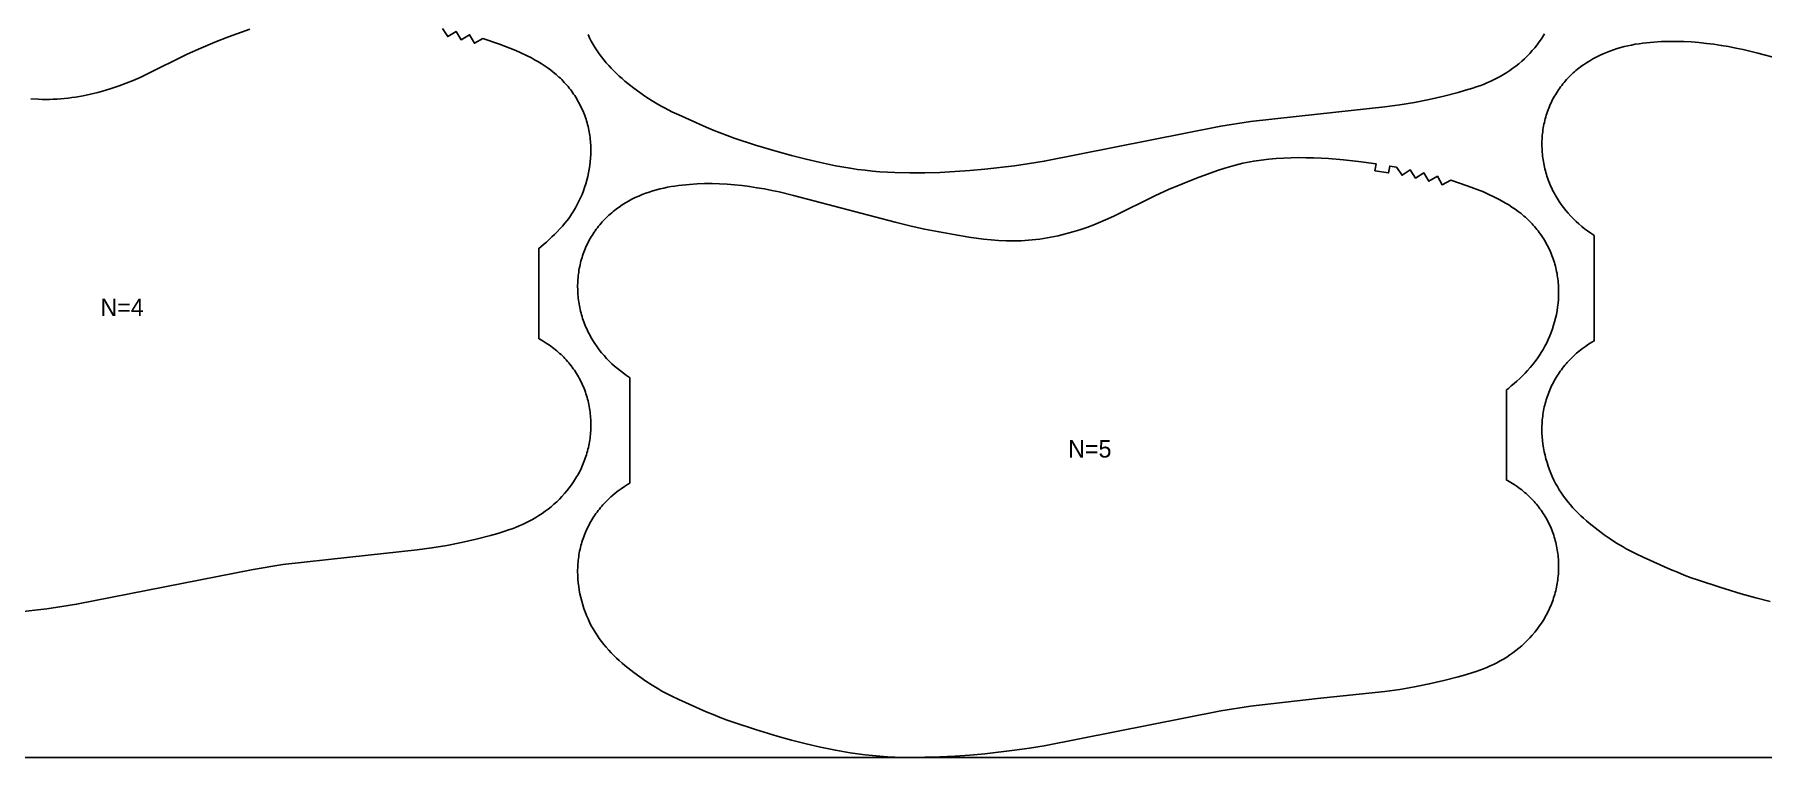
# Model space of a CAD drawing. Header units: inches. Extents: x 0 to 1948, y 0 to 1049.
# Drawn here: x 954.1 to 1450.8, y 0 to 207.8 of the extents above; entities that cross this region are included whole.
import ezdxf

# ---------------------------------------------------------------- set-up
doc = ezdxf.new("R2010")
doc.units = ezdxf.units.IN

msp = doc.modelspace()

# ---------------------------------------------------------------- linework, layer by layer
at = {"layer": '1'}
for points in [[(0, 0), (1947.5095, 0), (1947.5095, 1048.7909), (0, 1048.7909), (0, 0)], [(1370.5926, 162.573), (1375.1179, 160.3842), (1376.0188, 159.8874), (1376.9537, 159.3466), (1377.8762, 158.7847), (1378.7842, 158.2003), (1379.6756, 157.5922), (1380.5484, 156.959), (1381.4003, 156.2995), (1382.2293, 155.6124), (1382.6346, 155.258), (1383.0333, 154.8963), (1383.4253, 154.5271), (1383.8103, 154.1505), (1384.1883, 153.7666), (1384.5592, 153.3756), (1384.9227, 152.9777), (1385.2788, 152.573), (1385.6273, 152.1616), (1385.9681, 151.7437), (1386.301, 151.3195), (1386.626, 150.8891), (1386.9429, 150.4526), (1387.2516, 150.0103), (1387.5519, 149.5621), (1387.8437, 149.1085), (1388.1268, 148.6493), (1388.4012, 148.1849), (1388.6667, 147.7153), (1388.9233, 147.2408), (1389.1707, 146.7615), (1389.4091, 146.2776), (1389.6382, 145.7892), (1389.8579, 145.2967), (1390.0683, 144.8001), (1390.2692, 144.2996), (1390.4605, 143.7955), (1390.6422, 143.2878), (1390.8141, 142.7768), (1390.9762, 142.2627), (1391.1284, 141.7457), (1391.2706, 141.2258), (1391.4027, 140.7034), (1391.5246, 140.1785), (1391.6363, 139.6514), (1391.7379, 139.1223), (1391.8293, 138.5913), (1391.9107, 138.0587), (1391.9821, 137.5245), (1392.0437, 136.9891), (1392.0954, 136.4526), (1392.1374, 135.9151), (1392.1698, 135.3769), (1392.1925, 134.8381), (1392.2058, 134.2989), (1392.2095, 133.7596), (1392.189, 132.6811), (1392.1316, 131.6041), (1392.0379, 130.53), (1391.9084, 129.4598), (1391.7438, 128.3944), (1391.5446, 127.3349), (1391.3114, 126.282), (1391.0448, 125.2368), (1390.7454, 124.2002), (1390.4138, 123.1732), (1390.0504, 122.1566), (1389.6555, 121.1519), (1389.229, 120.1604), (1388.7711, 119.1835), (1388.2819, 118.2224), (1387.7614, 117.2786), (1387.2096, 116.3534), (1386.6267, 115.4482), (1386.013, 114.564), (1385.3702, 113.7005), (1384.7004, 112.8572), (1384.0055, 112.0335), (1383.2876, 111.2288), (1382.5487, 110.4424), (1381.7908, 109.6738), (1381.0158, 108.9225), (1380.2257, 108.1877), (1379.4214, 107.4691), (1378.6035, 106.7662), (1377.7729, 106.0784), (1377.2095, 105.6361), (1377.2095, 79.7343), (1377.5443, 79.5545), (1378.4772, 79.0127), (1379.3912, 78.4396), (1380.2847, 77.8353), (1380.7234, 77.5216), (1381.1563, 77.2002), (1381.5833, 76.8711), (1382.0043, 76.5343), (1382.419, 76.1898), (1382.8272, 75.8378), (1383.2287, 75.4781), (1383.6233, 75.1109), (1384.0109, 74.7361), (1384.3913, 74.3539), (1384.7643, 73.9645), (1385.1297, 73.5679), (1385.4874, 73.1643), (1385.8372, 72.754), (1386.1791, 72.3369), (1386.5127, 71.9133), (1386.838, 71.4833), (1387.1548, 71.047), (1387.4629, 70.6047), (1387.7622, 70.1563), (1388.0525, 69.7022), (1388.3337, 69.2424), (1388.6056, 68.777), (1388.868, 68.3063), (1389.1208, 67.8303), (1389.364, 67.3493), (1389.5974, 66.8635), (1389.8211, 66.3731), (1390.0351, 65.8783), (1390.2392, 65.3793), (1390.4334, 64.8764), (1390.6177, 64.3697), (1390.7921, 63.8594), (1390.9566, 63.3458), (1391.1109, 62.8292), (1391.2553, 62.3096), (1391.3895, 61.7873), (1391.5136, 61.2625), (1391.6275, 60.7355), (1391.7311, 60.2064), (1391.8246, 59.6755), (1391.9078, 59.1429), (1391.9808, 58.6088), (1392.0436, 58.0735), (1392.0964, 57.537), (1392.139, 56.9996), (1392.1716, 56.4615), (1392.1942, 55.9228), (1392.2068, 55.3838), (1392.2095, 54.8445), (1392.2023, 54.3053), (1392.1853, 53.7662), (1392.1584, 53.2275), (1392.1217, 52.6894), (1392.0753, 52.1519), (1392.0192, 51.6154), (1391.9533, 51.08), (1391.8779, 50.5459), (1391.7927, 50.0132), (1391.698, 49.4822), (1391.5937, 48.953), (1391.4798, 48.4259), (1391.3563, 47.9009), (1391.2233, 47.3784), (1391.0808, 46.8584), (1390.9288, 46.3412), (1390.7673, 45.827), (1390.5964, 45.3159), (1390.416, 44.8081), (1390.2262, 44.3038), (1390.027, 43.8032), (1389.8184, 43.3065), (1389.6005, 42.8138), (1389.3734, 42.3253), (1389.1373, 41.841), (1388.8923, 41.3611), (1388.6386, 40.8856), (1388.3764, 40.4147), (1388.1058, 39.9485), (1387.827, 39.487), (1387.2454, 38.5786), (1386.6329, 37.6904), (1385.9909, 36.8231), (1385.3206, 35.9776), (1384.6233, 35.1545), (1383.9, 34.3545), (1383.1514, 33.5782), (1382.3787, 32.8262), (1381.5825, 32.099), (1380.7638, 31.3972), (1379.9236, 30.7215), (1379.0626, 30.0724), (1378.1819, 29.4503), (1377.2824, 28.8555), (1376.3655, 28.2878), (1375.4321, 27.7473), (1374.4835, 27.2339), (1373.5208, 26.7476), (1372.5451, 26.2885), (1371.5576, 25.8564), (1370.5594, 25.4511), (1369.5516, 25.0703), (1368.5355, 24.7114), (1367.5122, 24.372), (1365.4485, 23.7413), (1363.3701, 23.1578), (1359.1928, 22.0787), (1354.9904, 21.1122), (1350.7608, 20.2654), (1346.507, 19.55), (1342.2338, 18.9676), (1322.9311, 16.9258), (1303.6401, 14.7772), (1295.1243, 13.3989), (1244.3472, 3.3564), (1240.0884, 2.6736), (1235.8171, 2.069), (1227.2504, 1.0531), (1222.954, 0.6713), (1218.6506, 0.3771), (1214.3425, 0.1652), (1210.0309, 0.0366), (1205.717, 0), (1201.4048, 0.0878), (1199.2506, 0.1898), (1197.0989, 0.3336), (1194.9506, 0.5203), (1192.8065, 0.7509), (1190.6676, 1.0258), (1188.5342, 1.3421), (1184.2849, 2.0851), (1180.0598, 2.953), (1175.8574, 3.9252), (1171.6762, 4.9855), (1167.5181, 6.1316), (1161.3264, 8.0113), (1155.1753, 10.0201), (1153.1432, 10.7418), (1151.1264, 11.5029), (1149.1276, 12.309), (1147.1429, 13.1509), (1139.2595, 16.6648), (1137.313, 17.5926), (1135.3934, 18.5718), (1134.4464, 19.0857), (1133.5085, 19.6163), (1131.66, 20.7255), (1129.8478, 21.8947), (1128.0719, 23.1194), (1126.3332, 24.3965), (1124.6366, 25.7285), (1123.806, 26.4163), (1122.9882, 27.1192), (1122.1838, 27.8378), (1121.3937, 28.5726), (1120.6188, 29.3239), (1119.8608, 30.0925), (1119.1219, 30.8789), (1118.404, 31.6836), (1117.7091, 32.5073), (1117.0393, 33.3506), (1116.3966, 34.2141), (1115.7829, 35.0983), (1115.1999, 36.0035), (1114.6482, 36.9287), (1114.1276, 37.8725), (1113.6384, 38.8336), (1113.1805, 39.8105), (1112.7541, 40.8021), (1112.3591, 41.8068), (1111.9958, 42.8233), (1111.6641, 43.8503), (1111.3647, 44.8869), (1111.0981, 45.9321), (1110.8649, 46.985), (1110.6657, 48.0445), (1110.5011, 49.1099), (1110.3716, 50.1801), (1110.2779, 51.2542), (1110.2205, 52.3312), (1110.2, 53.4097), (1110.2038, 53.949), (1110.217, 54.4882), (1110.2398, 55.027), (1110.2721, 55.5652), (1110.3141, 56.1027), (1110.3658, 56.6392), (1110.4274, 57.1746), (1110.4988, 57.7088), (1110.5802, 58.2414), (1110.6717, 58.7724), (1110.7732, 59.3015), (1110.8849, 59.8286), (1111.0069, 60.3535), (1111.139, 60.8759), (1111.2812, 61.3958), (1111.4333, 61.9128), (1111.5954, 62.4269), (1111.7674, 62.9379), (1111.949, 63.4456), (1112.1403, 63.9497), (1112.3412, 64.4502), (1112.5516, 64.9468), (1112.7714, 65.4393), (1113.0005, 65.9277), (1113.2388, 66.4116), (1113.4863, 66.8909), (1113.7428, 67.3654), (1114.0083, 67.835), (1114.2827, 68.2994), (1114.5659, 68.7586), (1114.8577, 69.2123), (1115.158, 69.6604), (1115.4666, 70.1027), (1115.7835, 70.5392), (1116.1085, 70.9696), (1116.4415, 71.3938), (1116.7823, 71.8117), (1117.1308, 72.2231), (1117.4868, 72.6278), (1117.8504, 73.0257), (1118.2212, 73.4167), (1118.5992, 73.8006), (1118.9843, 74.1772), (1119.3762, 74.5464), (1119.775, 74.9081), (1120.1802, 75.2625), (1121.0092, 75.9496), (1121.8612, 76.6091), (1122.7339, 77.2423), (1123.6253, 77.8504), (1124.5334, 78.4348), (1125.2, 78.8409), (1125.2, 109.1602), (1125.1271, 109.2054), (1124.2277, 109.8002), (1123.3469, 110.4223), (1122.486, 111.0714), (1121.6457, 111.7471), (1120.8271, 112.4489), (1120.0309, 113.1761), (1119.2581, 113.9281), (1118.5096, 114.7044), (1117.7862, 115.5044), (1117.0889, 116.3275), (1116.4186, 117.173), (1115.7766, 118.0403), (1115.1641, 118.9285), (1114.5825, 119.8369), (1114.3037, 120.2984), (1114.0331, 120.7646), (1113.7709, 121.2355), (1113.5172, 121.711), (1113.2722, 122.1909), (1113.0361, 122.6752), (1112.809, 123.1637), (1112.5911, 123.6564), (1112.3825, 124.1531), (1112.1833, 124.6537), (1111.9935, 125.158), (1111.8132, 125.6658), (1111.6422, 126.1769), (1111.4807, 126.6911), (1111.3287, 127.2083), (1111.1862, 127.7283), (1111.0532, 128.2508), (1110.9297, 128.7758), (1110.8158, 129.3029), (1110.7115, 129.8321), (1110.6168, 130.3631), (1110.5317, 130.8958), (1110.4562, 131.4299), (1110.3904, 131.9653), (1110.3342, 132.5018), (1110.2878, 133.0393), (1110.2511, 133.5774), (1110.2243, 134.1161), (1110.2072, 134.6552), (1110.2, 135.1944), (1110.2027, 135.7337), (1110.2153, 136.2727), (1110.2379, 136.8114), (1110.2705, 137.3495), (1110.3132, 137.8869), (1110.3659, 138.4234), (1110.4288, 138.9587), (1110.5018, 139.4928), (1110.585, 140.0254), (1110.6784, 140.5563), (1110.7821, 141.0854), (1110.896, 141.6124), (1111.02, 142.1372), (1111.1543, 142.6595), (1111.2986, 143.1791), (1111.453, 143.6957), (1111.6174, 144.2093), (1111.7918, 144.7196), (1111.9761, 145.2263), (1112.1704, 145.7292), (1112.3745, 146.2282), (1112.5884, 146.723), (1112.8121, 147.2134), (1113.0456, 147.6992), (1113.2887, 148.1802), (1113.5415, 148.6562), (1113.8039, 149.1269), (1114.0758, 149.5923), (1114.357, 150.0521), (1114.6473, 150.5062), (1114.9466, 150.9546), (1115.2547, 151.3969), (1115.5715, 151.8332), (1115.8968, 152.2632), (1116.2305, 152.6868), (1116.5723, 153.1039), (1116.9221, 153.5142), (1117.2799, 153.9178), (1117.6453, 154.3144), (1118.0183, 154.7038), (1118.3986, 155.086), (1118.7862, 155.4608), (1119.1808, 155.828), (1119.5824, 156.1877), (1119.9906, 156.5397), (1120.4052, 156.8842), (1120.8262, 157.221), (1121.2532, 157.5501), (1121.6862, 157.8715), (1122.1248, 158.1852), (1123.0184, 158.7895), (1123.9324, 159.3626), (1124.8652, 159.9044), (1125.8154, 160.4148), (1126.7813, 160.8936), (1127.7618, 161.3413), (1128.7556, 161.7585), (1129.7616, 162.1457), (1130.7787, 162.5033), (1131.8056, 162.8321), (1132.8412, 163.1325), (1133.8843, 163.4051), (1134.9338, 163.6506), (1135.989, 163.8701), (1137.0492, 164.065), (1138.1136, 164.2366), (1139.1818, 164.3862), (1140.253, 164.5153), (1142.4016, 164.7169), (1144.5549, 164.8504), (1146.7105, 164.9189), (1148.8669, 164.9236), (1151.0222, 164.8659), (1153.1751, 164.7477), (1155.3245, 164.5731), (1157.4696, 164.3469), (1159.6097, 164.0738), (1161.7437, 163.7575), (1163.8707, 163.3981), (1165.9894, 162.9948), (1168.0987, 162.5465), (1172.2897, 161.5291), (1201.4833, 153.8154), (1205.6787, 152.8125), (1209.8913, 151.8841), (1214.1207, 151.0363), (1218.3648, 150.2667), (1222.6225, 149.5787), (1226.898, 149.0074), (1229.0437, 148.7799), (1231.1939, 148.6042), (1233.3472, 148.4921), (1234.4246, 148.4635), (1235.5023, 148.4553), (1236.58, 148.4687), (1237.6575, 148.5035), (1238.7342, 148.5595), (1239.8098, 148.6362), (1240.8839, 148.7334), (1241.9561, 148.8507), (1243.0258, 148.9877), (1244.0929, 149.1441), (1246.2173, 149.5135), (1248.328, 149.9548), (1250.4239, 150.4636), (1252.504, 151.0355), (1254.567, 151.667), (1256.6105, 152.3581), (1258.6321, 153.1094), (1260.6292, 153.9217), (1262.6008, 154.7931), (1264.5515, 155.7117), (1276.1453, 161.4622), (1280.0761, 163.2379), (1284.0545, 164.9054), (1288.0695, 166.4801), (1294.1571, 168.6761), (1296.207, 169.3484), (1298.2718, 169.9689), (1299.3107, 170.2548), (1300.3546, 170.522), (1301.4036, 170.769), (1302.4574, 170.9958), (1303.5155, 171.2031), (1304.5774, 171.3914), (1306.7107, 171.7131), (1308.8533, 171.9653), (1311.0018, 172.1528), (1313.1544, 172.2818), (1315.3097, 172.359), (1317.4664, 172.3909), (1319.6233, 172.3831), (1321.7795, 172.3365), (1323.9345, 172.2508), (1326.0873, 172.1258), (1330.3852, 171.7634), (1334.6721, 171.2814), (1339.7047, 170.6013), (1339.4135, 168.6226), (1343.3257, 168.0076), (1343.6561, 169.9801), (1345.6268, 169.639), (1347.2174, 167.3108), (1349.5553, 168.8861), (1351.0804, 166.5166), (1353.461, 168.0239), (1354.9138, 165.6096), (1357.3388, 167.0445), (1358.7198, 164.588), (1361.1865, 165.9506), (1365.9144, 164.3309), (1370.5926, 162.573)]]:
    msp.add_lwpolyline(points, close=True, dxfattribs=at)
for points in [[(1071.3553, 209.5511), (1072.8804, 207.1816), (1075.261, 208.6889), (1076.7138, 206.2746), (1079.1388, 207.7095), (1080.5198, 205.253), (1082.9865, 206.6156), (1087.7144, 204.9959), (1092.3926, 203.238), (1092.3926, 203.238), (1096.9179, 201.0492), (1097.8188, 200.5524), (1098.7537, 200.0116), (1099.6762, 199.4497), (1100.5842, 198.8653), (1101.4756, 198.2572), (1102.3484, 197.624), (1103.2003, 196.9645), (1104.0293, 196.2774), (1104.4346, 195.923), (1104.8333, 195.5613), (1105.2253, 195.1921), (1105.6103, 194.8155), (1105.9883, 194.4316), (1106.3592, 194.0406), (1106.7227, 193.6427), (1107.0788, 193.238), (1107.4273, 192.8266), (1107.7681, 192.4087), (1108.101, 191.9845), (1108.426, 191.5541), (1108.7429, 191.1176), (1109.0516, 190.6753), (1109.3519, 190.2271), (1109.6437, 189.7735), (1109.9268, 189.3143), (1110.2012, 188.8499), (1110.4667, 188.3803), (1110.7233, 187.9058), (1110.9707, 187.4265), (1111.2091, 186.9426), (1111.4382, 186.4542), (1111.6579, 185.9617), (1111.8683, 185.4651), (1112.0692, 184.9646), (1112.2605, 184.4605), (1112.4422, 183.9528), (1112.6141, 183.4418), (1112.7762, 182.9277), (1112.9284, 182.4107), (1113.0706, 181.8908), (1113.2027, 181.3684), (1113.3246, 180.8435), (1113.4363, 180.3164), (1113.5379, 179.7873), (1113.6293, 179.2563), (1113.7107, 178.7237), (1113.7821, 178.1895), (1113.8437, 177.6541), (1113.8954, 177.1176), (1113.9374, 176.5801), (1113.9698, 176.0419), (1113.9925, 175.5031), (1114.0058, 174.9639), (1114.0095, 174.4246), (1113.989, 173.3461), (1113.9316, 172.2691), (1113.8379, 171.195), (1113.7084, 170.1248), (1113.5438, 169.0594), (1113.3446, 167.9999), (1113.1114, 166.947), (1112.8448, 165.9018), (1112.5454, 164.8652), (1112.2138, 163.8382), (1111.8504, 162.8216), (1111.4555, 161.8169), (1111.029, 160.8254), (1110.5711, 159.8485), (1110.0819, 158.8874), (1109.5614, 157.9436), (1109.0096, 157.0184), (1108.4267, 156.1132), (1107.813, 155.229), (1107.1702, 154.3655), (1106.5004, 153.5222), (1105.8055, 152.6985), (1105.0876, 151.8938), (1104.3487, 151.1074), (1103.5908, 150.3388), (1102.8158, 149.5875), (1102.0257, 148.8527), (1101.2214, 148.1341), (1100.4035, 147.4312), (1099.5729, 146.7434), (1099.0095, 146.3011), (1099.0095, 120.3993), (1099.3443, 120.2195), (1100.2772, 119.6777), (1101.1912, 119.1046), (1102.0847, 118.5003), (1102.5234, 118.1866), (1102.9563, 117.8652), (1103.3833, 117.5361), (1103.8043, 117.1993), (1104.219, 116.8548), (1104.6272, 116.5028), (1105.0287, 116.1431), (1105.4233, 115.7759), (1105.8109, 115.4011), (1106.1913, 115.0189), (1106.5643, 114.6295), (1106.9297, 114.2329), (1107.2874, 113.8293), (1107.6372, 113.419), (1107.9791, 113.0019), (1108.3127, 112.5783), (1108.638, 112.1483), (1108.9548, 111.712), (1109.2629, 111.2697), (1109.5622, 110.8213), (1109.8525, 110.3672), (1110.1337, 109.9074), (1110.4056, 109.442), (1110.668, 108.9713), (1110.9208, 108.4953), (1111.164, 108.0143), (1111.3974, 107.5285), (1111.6211, 107.0381), (1111.8351, 106.5433), (1112.0392, 106.0443), (1112.2334, 105.5414), (1112.4177, 105.0347), (1112.5921, 104.5244), (1112.7566, 104.0108), (1112.9109, 103.4942), (1113.0553, 102.9746), (1113.1895, 102.4523), (1113.3136, 101.9275), (1113.4275, 101.4005), (1113.5311, 100.8714), (1113.6246, 100.3405), (1113.7078, 99.8079), (1113.7808, 99.2738), (1113.8436, 98.7385), (1113.8964, 98.202), (1113.939, 97.6646), (1113.9716, 97.1265), (1113.9942, 96.5878), (1114.0068, 96.0488), (1114.0095, 95.5095), (1114.0023, 94.9703), (1113.9853, 94.4312), (1113.9584, 93.8925), (1113.9217, 93.3544), (1113.8753, 92.8169), (1113.8192, 92.2804), (1113.7533, 91.745), (1113.6779, 91.2109), (1113.5927, 90.6782), (1113.498, 90.1472), (1113.3937, 89.618), (1113.2798, 89.0909), (1113.1563, 88.5659), (1113.0233, 88.0434), (1112.8808, 87.5234), (1112.7288, 87.0062), (1112.5673, 86.492), (1112.3964, 85.9809), (1112.216, 85.4731), (1112.0262, 84.9688), (1111.827, 84.4682), (1111.6184, 83.9715), (1111.4005, 83.4788), (1111.1734, 82.9903), (1110.9373, 82.506), (1110.6923, 82.0261), (1110.4386, 81.5506), (1110.1764, 81.0797), (1109.9058, 80.6135), (1109.627, 80.152), (1109.0454, 79.2436), (1108.4329, 78.3554), (1107.7909, 77.4881), (1107.1206, 76.6426), (1106.4233, 75.8195), (1105.7, 75.0195), (1104.9514, 74.2432), (1104.1787, 73.4912), (1103.3825, 72.764), (1102.5638, 72.0622), (1101.7236, 71.3865), (1100.8626, 70.7374), (1099.9819, 70.1153), (1099.0824, 69.5205), (1098.1655, 68.9528), (1097.2321, 68.4123), (1096.2835, 67.8989), (1095.3208, 67.4126), (1094.3451, 66.9535), (1093.3576, 66.5214), (1092.3594, 66.1161), (1091.3516, 65.7353), (1090.3355, 65.3764), (1089.3122, 65.037), (1087.2485, 64.4063), (1085.1701, 63.8228), (1080.9928, 62.7437), (1076.7904, 61.7772), (1072.5608, 60.9304), (1068.307, 60.215), (1064.0338, 59.6326), (1044.7311, 57.5908), (1025.4401, 55.4422), (1016.9243, 54.0639), (966.1472, 44.0214), (961.8884, 43.3386), (957.6171, 42.734), (949.0504, 41.7181)], [(952.9939, 189.2692), (955.1472, 189.1571), (956.2246, 189.1285), (957.3023, 189.1203), (958.38, 189.1337), (959.4575, 189.1685), (960.5342, 189.2245), (961.6098, 189.3012), (962.6839, 189.3984), (963.7561, 189.5157), (964.8258, 189.6527), (965.8929, 189.8091), (968.0173, 190.1785), (970.128, 190.6198), (972.2239, 191.1286), (974.304, 191.7005), (976.367, 192.332), (978.4105, 193.0231), (980.4321, 193.7744), (982.4292, 194.5867), (984.4008, 195.4581), (986.3515, 196.3767), (997.9453, 202.1272), (1001.8761, 203.9029), (1005.8545, 205.5704), (1009.8695, 207.1451), (1015.9571, 209.3411)], [(1388.1058, 207.9485), (1387.827, 207.487), (1387.2454, 206.5786), (1386.6329, 205.6904), (1385.9909, 204.8231), (1385.3206, 203.9776), (1384.6233, 203.1545), (1383.9, 202.3545), (1383.1514, 201.5782), (1382.3787, 200.8262), (1381.5825, 200.099), (1380.7638, 199.3972), (1379.9236, 198.7215), (1379.0626, 198.0724), (1378.1819, 197.4503), (1377.2824, 196.8555), (1376.3655, 196.2878), (1375.4321, 195.7473), (1374.4835, 195.2339), (1373.5208, 194.7476), (1372.5451, 194.2885), (1371.5576, 193.8564), (1370.5594, 193.4511), (1369.5516, 193.0703), (1368.5355, 192.7114), (1367.5122, 192.372), (1365.4485, 191.7413), (1363.3701, 191.1578), (1359.1928, 190.0787), (1354.9904, 189.1122), (1350.7608, 188.2654), (1346.507, 187.55), (1342.2338, 186.9676), (1322.9311, 184.9258), (1303.6401, 182.7772), (1295.1243, 181.3989), (1244.3472, 171.3564), (1240.0884, 170.6736), (1235.8171, 170.069), (1227.2504, 169.0531), (1222.954, 168.6713), (1218.6506, 168.3771), (1214.3425, 168.1652), (1210.0309, 168.0366), (1205.717, 168), (1201.4048, 168.0878), (1199.2506, 168.1898), (1197.0989, 168.3336), (1194.9506, 168.5203), (1192.8065, 168.7509), (1190.6676, 169.0258), (1188.5342, 169.3421), (1184.2849, 170.0851), (1180.0598, 170.953), (1175.8574, 171.9252), (1171.6762, 172.9855), (1167.5181, 174.1316), (1161.3264, 176.0113), (1155.1753, 178.0201), (1153.1432, 178.7418), (1151.1264, 179.5029), (1149.1276, 180.309), (1147.1429, 181.1509), (1139.2595, 184.6648), (1137.313, 185.5926), (1135.3934, 186.5718), (1134.4464, 187.0857), (1133.5085, 187.6163), (1131.66, 188.7255), (1129.8478, 189.8947), (1128.0719, 191.1194), (1126.3332, 192.3965), (1124.6366, 193.7285), (1123.806, 194.4163), (1122.9882, 195.1192), (1122.1838, 195.8378), (1121.3937, 196.5726), (1120.6188, 197.3239), (1119.8608, 198.0925), (1119.1219, 198.8789), (1118.404, 199.6836), (1117.7091, 200.5073), (1117.0393, 201.3506), (1116.3966, 202.2141), (1115.7829, 203.0983), (1115.1999, 204.0035), (1114.6482, 204.9287), (1114.1276, 205.8725), (1113.6384, 206.8336), (1113.1805, 207.8105)], [(1453.0574, 44.8252), (1448.8762, 45.8855), (1444.7181, 47.0316), (1438.5264, 48.9113), (1432.3753, 50.9201), (1430.3432, 51.6418), (1428.3264, 52.4029), (1426.3276, 53.209), (1424.3429, 54.0509), (1416.4595, 57.5648), (1414.513, 58.4926), (1412.5934, 59.4718), (1411.6464, 59.9857), (1410.7085, 60.5163), (1408.86, 61.6255), (1407.0478, 62.7947), (1405.2719, 64.0194), (1403.5332, 65.2965), (1401.8366, 66.6285), (1401.006, 67.3163), (1400.1882, 68.0192), (1399.3838, 68.7378), (1398.5937, 69.4726), (1397.8188, 70.2239), (1397.0608, 70.9925), (1396.3219, 71.7789), (1395.604, 72.5836), (1394.9091, 73.4073), (1394.2393, 74.2506), (1393.5966, 75.1141), (1392.9829, 75.9983), (1392.3999, 76.9035), (1391.8482, 77.8287), (1391.3276, 78.7725), (1390.8384, 79.7336), (1390.3805, 80.7105), (1389.9541, 81.7021), (1389.5591, 82.7068), (1389.1958, 83.7233), (1388.8641, 84.7503), (1388.5647, 85.7869), (1388.2981, 86.8321), (1388.0649, 87.885), (1387.8657, 88.9445), (1387.7011, 90.0099), (1387.5716, 91.0801), (1387.4779, 92.1542), (1387.4205, 93.2312), (1387.4, 94.3097), (1387.4038, 94.849), (1387.417, 95.3882), (1387.4398, 95.927), (1387.4721, 96.4652), (1387.5141, 97.0027), (1387.5658, 97.5392), (1387.6274, 98.0746), (1387.6988, 98.6088), (1387.7802, 99.1414), (1387.8717, 99.6724), (1387.9732, 100.2015), (1388.0849, 100.7286), (1388.2069, 101.2535), (1388.339, 101.7759), (1388.4812, 102.2958), (1388.6333, 102.8128), (1388.7954, 103.3269), (1388.9674, 103.8379), (1389.149, 104.3456), (1389.3403, 104.8497), (1389.5412, 105.3502), (1389.7516, 105.8468), (1389.9714, 106.3393), (1390.2005, 106.8277), (1390.4388, 107.3116), (1390.6863, 107.7909), (1390.9428, 108.2654), (1391.2083, 108.735), (1391.4827, 109.1994), (1391.7659, 109.6586), (1392.0577, 110.1123), (1392.358, 110.5604), (1392.6666, 111.0027), (1392.9835, 111.4392), (1393.3085, 111.8696), (1393.6415, 112.2938), (1393.9823, 112.7117), (1394.3308, 113.1231), (1394.6868, 113.5278), (1395.0504, 113.9257), (1395.4212, 114.3167), (1395.7992, 114.7006), (1396.1843, 115.0772), (1396.5762, 115.4464), (1396.975, 115.8081), (1397.3802, 116.1625), (1398.2092, 116.8496), (1399.0612, 117.5091), (1399.9339, 118.1423), (1400.8253, 118.7504), (1401.7334, 119.3348), (1402.4, 119.7409), (1402.4, 150.0602), (1402.3271, 150.1054), (1401.4277, 150.7002), (1400.5469, 151.3223), (1399.686, 151.9714), (1398.8457, 152.6471), (1398.0271, 153.3489), (1397.2309, 154.0761), (1396.4581, 154.8281), (1395.7096, 155.6044), (1394.9862, 156.4044), (1394.2889, 157.2275), (1393.6186, 158.073), (1392.9766, 158.9403), (1392.3641, 159.8285), (1391.7825, 160.7369), (1391.5037, 161.1984), (1391.2331, 161.6646), (1390.9709, 162.1355), (1390.7172, 162.611), (1390.4722, 163.0909), (1390.2361, 163.5752), (1390.009, 164.0637), (1389.7911, 164.5564), (1389.5825, 165.0531), (1389.3833, 165.5537), (1389.1935, 166.058), (1389.0132, 166.5658), (1388.8422, 167.0769), (1388.6807, 167.5911), (1388.5287, 168.1083), (1388.3862, 168.6283), (1388.2532, 169.1508), (1388.1297, 169.6758), (1388.0158, 170.2029), (1387.9115, 170.7321), (1387.8168, 171.2631), (1387.7317, 171.7958), (1387.6562, 172.3299), (1387.5904, 172.8653), (1387.5342, 173.4018), (1387.4878, 173.9393), (1387.4511, 174.4774), (1387.4243, 175.0161), (1387.4072, 175.5552), (1387.4, 176.0944), (1387.4027, 176.6337), (1387.4153, 177.1727), (1387.4379, 177.7114), (1387.4705, 178.2495), (1387.5132, 178.7869), (1387.5659, 179.3234), (1387.6288, 179.8587), (1387.7018, 180.3928), (1387.785, 180.9254), (1387.8784, 181.4563), (1387.9821, 181.9854), (1388.096, 182.5124), (1388.22, 183.0372), (1388.3543, 183.5595), (1388.4986, 184.0791), (1388.653, 184.5957), (1388.8174, 185.1093), (1388.9918, 185.6196), (1389.1761, 186.1263), (1389.3704, 186.6292), (1389.5745, 187.1282), (1389.7884, 187.623), (1390.0121, 188.1134), (1390.2456, 188.5992), (1390.4887, 189.0802), (1390.7415, 189.5562), (1391.0039, 190.0269), (1391.2758, 190.4923), (1391.557, 190.9521), (1391.8473, 191.4062), (1392.1466, 191.8546), (1392.4547, 192.2969), (1392.7715, 192.7332), (1393.0968, 193.1632), (1393.4305, 193.5868), (1393.7723, 194.0039), (1394.1221, 194.4142), (1394.4799, 194.8178), (1394.8453, 195.2144), (1395.2183, 195.6038), (1395.5986, 195.986), (1395.9862, 196.3608), (1396.3808, 196.728), (1396.7824, 197.0877), (1397.1906, 197.4397), (1397.6052, 197.7842), (1398.0262, 198.121), (1398.4532, 198.4501), (1398.8862, 198.7715), (1399.3248, 199.0852), (1400.2184, 199.6895), (1401.1324, 200.2626), (1402.0652, 200.8044), (1403.0154, 201.3148), (1403.9813, 201.7936), (1404.9618, 202.2413), (1405.9556, 202.6585), (1406.9616, 203.0457), (1407.9787, 203.4033), (1409.0056, 203.7321), (1410.0412, 204.0325), (1411.0843, 204.3051), (1412.1338, 204.5506), (1413.189, 204.7701), (1414.2492, 204.965), (1415.3136, 205.1366), (1416.3818, 205.2862), (1417.453, 205.4153), (1419.6016, 205.6169), (1421.7549, 205.7504), (1423.9105, 205.8189), (1426.0669, 205.8236), (1428.2222, 205.7659), (1430.3751, 205.6477), (1432.5245, 205.4731), (1434.6696, 205.2469), (1436.8097, 204.9738), (1438.9437, 204.6575), (1441.0707, 204.2981), (1443.1894, 203.8948), (1445.2987, 203.4465), (1449.4897, 202.4291), (1478.6833, 194.7154)]]:
    msp.add_lwpolyline(points, dxfattribs=at)

# ---------------------------------------------------------------- texts
for s, p in [('N=4', (973.0048, 126.8605)), ('N=5', (1251.2048, 86.1954))]:
    msp.add_text(s, height=5, dxfattribs=at).set_placement(p)

doc.saveas('drawing.dxf')
